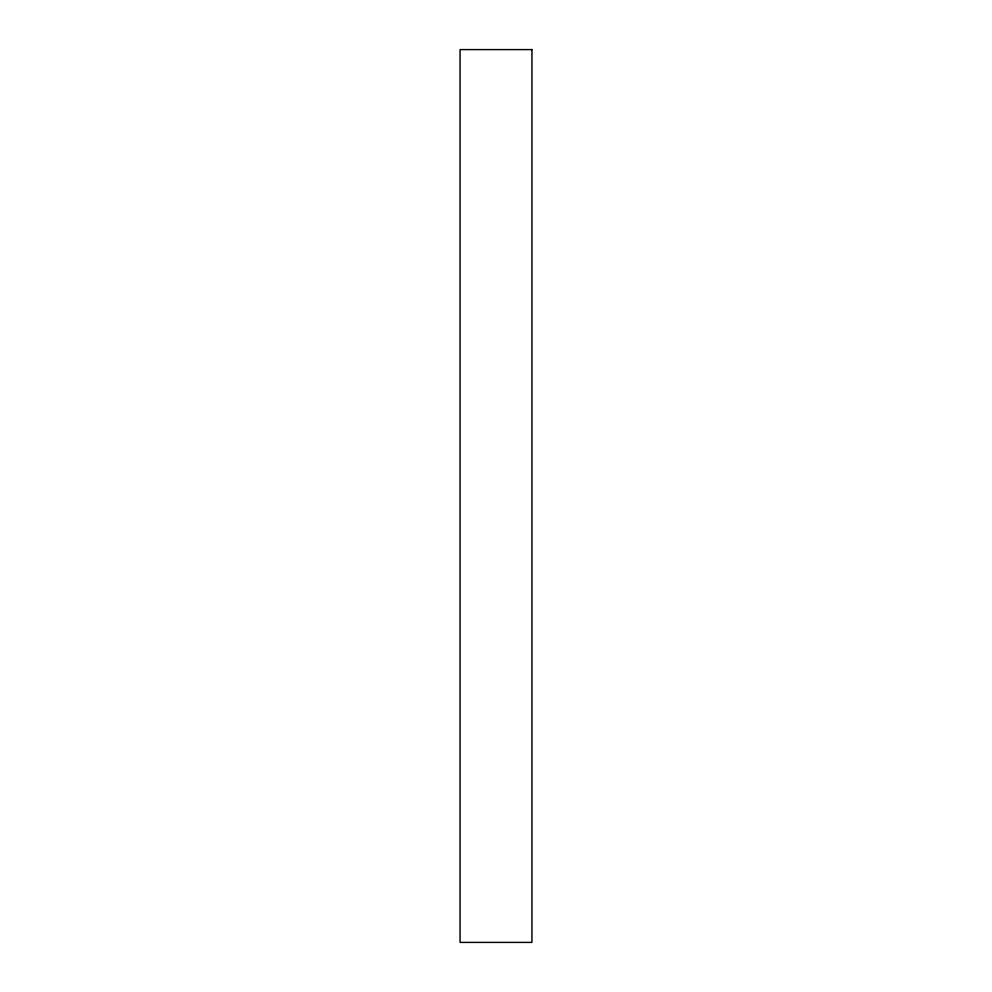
<?xml version="1.0" encoding="UTF-8"?>
<svg xmlns="http://www.w3.org/2000/svg" width="992" height="992" viewBox="0 0 992 992"><rect width="100%" height="100%" fill="white"/><g stroke="black" fill="none" stroke-linecap="round" stroke-linejoin="round"><path stroke-width="1.49" d="M531.935 49.6L460.065 49.6L460.065 942.4L531.935 942.4L531.935 49.6"/></g></svg>
